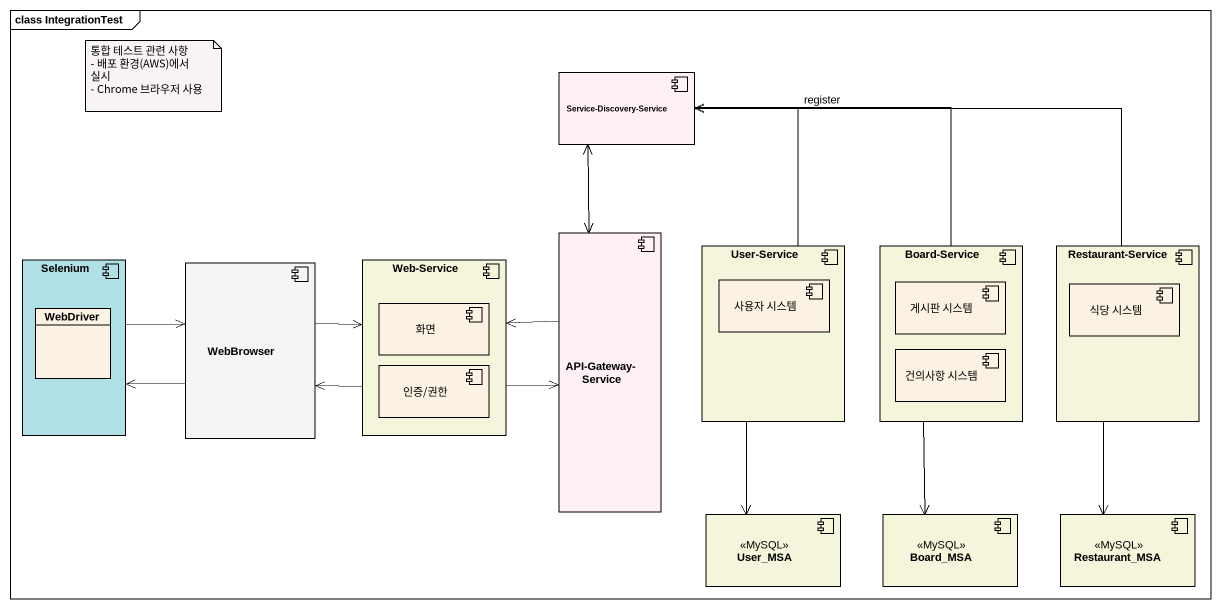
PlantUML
@startuml
mainframe class IntegrationTest
allowmixing
hide circle
hide empty members
component "Service-Discovery-Service" as Service_Discovery_Service #FFF0F5
component "API-Gateway-Service" as API_Gateway_Service #FFF0F5
component "User-Service" as User_Service #F5F5DC {
  component "사용자 시스템" as 사용자_시스템
}
component "Board-Service" as Board_Service #F5F5DC {
  component "게시판 시스템" as 게시판_시스템
  component "건의사항 시스템" as 건의사항_시스템
}
component "Restaurant-Service" as Restaurant_Service #F5F5DC {
  component "식당 시스템" as 식당_시스템
}
component Selenium #B0E0E6 {
  class WebDriver
}
component WebBrowser #F5F5F5
component "Web-Service" as Web_Service #F5F5DC {
  component 화면
  component "인증/권한" as 인증_권한
}
component User_MSA <<MySQL>> #F5F5DC
component Board_MSA <<MySQL>> #F5F5DC
component Restaurant_MSA <<MySQL>> #F5F5DC
Service_Discovery_Service <--> API_Gateway_Service
API_Gateway_Service -left-> Web_Service
User_Service -up-> Service_Discovery_Service
User_Service --> User_MSA
Board_Service -up-> Service_Discovery_Service : register
Board_Service --> Board_MSA
Restaurant_Service -left-> Service_Discovery_Service
Restaurant_Service --> Restaurant_MSA
Selenium -right-> WebBrowser
WebBrowser -left-> Selenium
WebBrowser -right-> Web_Service
Web_Service -right-> API_Gateway_Service
Web_Service -left-> WebBrowser
note as N1
  통합 테스트 관련 사항
  - 배포 환경(AWS)에서 실시
  - Chrome 브라우저 사용
end note
@enduml
